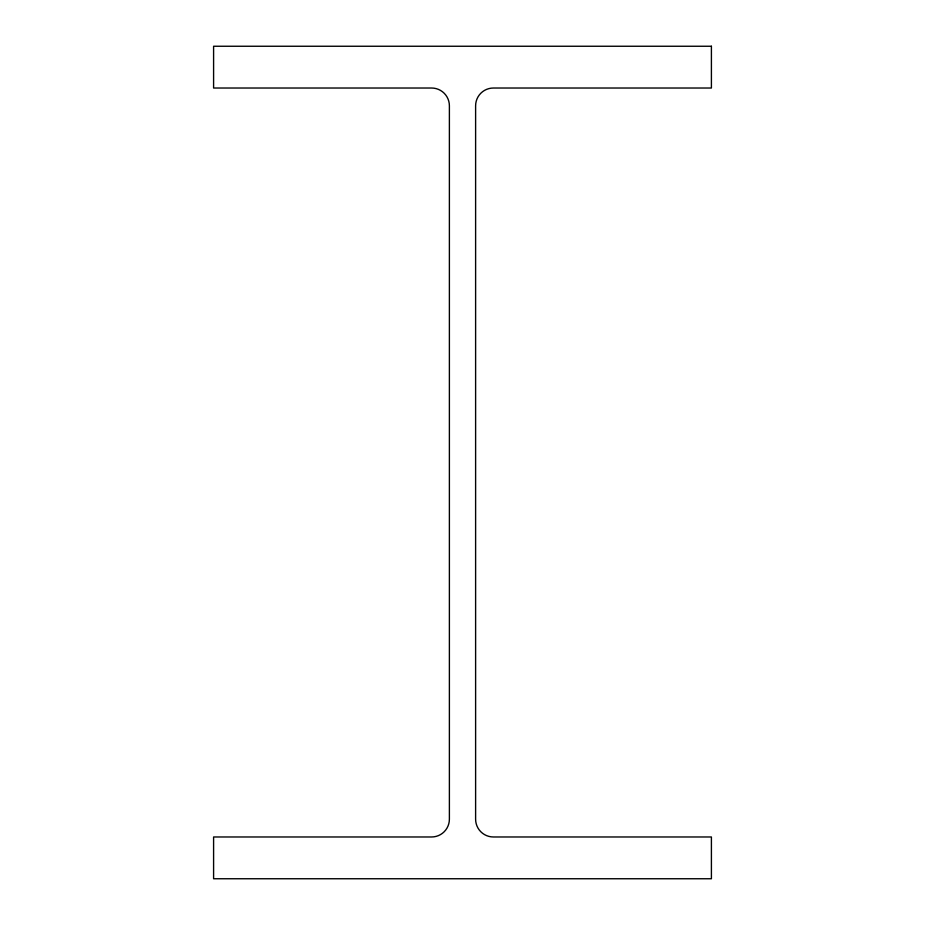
<?xml version="1.0" encoding="UTF-8"?>
<svg xmlns="http://www.w3.org/2000/svg" width="925" height="925" viewBox="0 0 925 925"><rect width="100%" height="100%" fill="white"/><g stroke="black" fill="none" stroke-linecap="round" stroke-linejoin="round"><path stroke-width="1.39" d="M711.406 46.25L213.594 46.25L213.594 88.025L431.605 88.025A17.783 17.783 0 0 1 449.388 105.808L449.388 819.192A17.783 17.783 0 0 1 431.605 836.975L213.594 836.975L213.594 878.75L711.406 878.75L711.406 836.975L493.395 836.975A17.783 17.783 0 0 1 475.612 819.192L475.612 105.808A17.783 17.783 0 0 1 493.395 88.025L711.406 88.025L711.406 46.25"/></g></svg>
